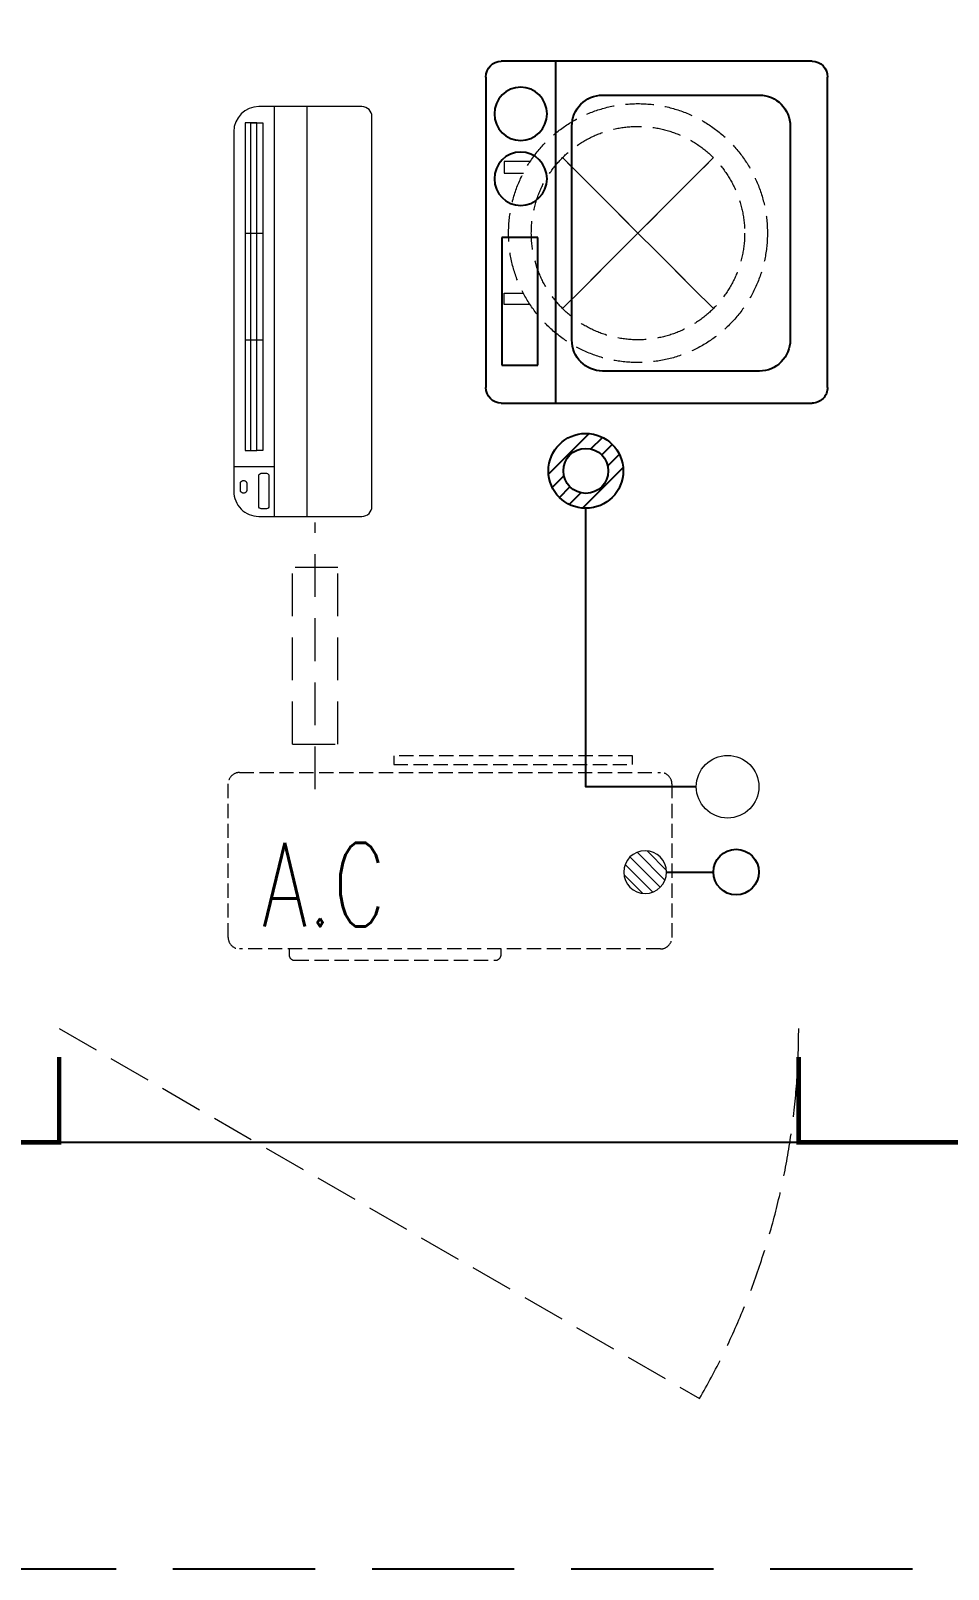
# Model space of a CAD drawing. Extents: x 5031545 to 5313844, y -886381 to -283477.
# Drawn here: x 5090514 to 5092126, y -791237 to -788533 of the extents above; entities that cross this region are included whole.
import ezdxf

# ---------------------------------------------------------------- set-up
doc = ezdxf.new("R2010")
doc.units = 0
doc.header["$LTSCALE"] = 1000
doc.header["$MEASUREMENT"] = 0
for name, pattern in [('$1$DASH', [0.35, 0.25, -0.1]), ('DASH', [0.35, 0.25, -0.1]), ('HIDDEN', [0.375, 0.25, -0.125])]:
    doc.linetypes.add(name, pattern=pattern)
doc.layers.get('0').update_dxf_attribs({"linetype": 'CONTINUOUS'})
for name, color, linetype in [('!!电气', 1, 'CONTINUOUS'), ('$RECOVER_210609100354-0', 7, 'CONTINUOUS'), ('$RECOVER_210609100354-25', 7, 'CONTINUOUS'), ('$RECOVER_210609100354-43', 7, 'CONTINUOUS'), ('LVTRY', 252, 'CONTINUOUS'), ('VPIPE-凝结', 150, 'CONTINUOUS'), ('卫生间', 6, 'CONTINUOUS'), ('看线', 185, 'CONTINUOUS')]:
    doc.layers.add(name, color=color, linetype=linetype)
for name, color, linetype, lineweight in [('EQUIP_地漏', 7, 'CONTINUOUS', 18), ('VPIPE-废水', 31, 'TG_F', 18), ('WINDOW', 146, 'CONTINUOUS', 20), ('平面-空调室内机', 176, 'CONTINUOUS', 9), ('平面-空调预留孔', 252, 'CONTINUOUS', 15)]:
    doc.layers.add(name, color=color, linetype=linetype, lineweight=lineweight)
doc.styles.add('_TCH_DIM', font='SIMPLEX', dxfattribs={"bigfont": 'GBCBIG'})
doc.styles.add('TG_LINETYPE', font='SIMPLEX', dxfattribs={"width": 0.8, "height": 3, "bigfont": 'HZTXT'})
doc.linetypes.add('TG_F', pattern='A,2,-0.3,["F",TG_LINETYPE,S=0.1,R=0,X=-0.23,Y=-0.15],0', length=2.3)

# ---------------------------------------------------------------- blocks, each defined once
blk = doc.blocks.new('RECTANG')
for p, q in [((1, 1), (0, 1)), ((0, 1), (0, 0)), ((1, 0), (1, 1)), ((0, 0), (1, 0))]:
    blk.add_line(p, q)
blk = doc.blocks.new('洗衣机')
at = {"layer": 'LVTRY'}
for p, q in [((3791567.4, 243472.1), (3791021, 243472.1)), ((3791116.5, 243472.1), (3791116.5, 242871.5)), ((3790993.7, 243444.5), (3790993.7, 242899.1)), ((3791594.6, 242899.1), (3791594.6, 243444.5)), ((3791199, 243412.7), (3791474.9, 243412.7)), ((3791145.1, 242982.5), (3791145.1, 243358)), ((3791528.8, 243358), (3791528.8, 242982.5)), ((3791474.9, 242927.8), (3791199, 242927.8)), ((3791021, 242871.5), (3791567.4, 242871.5))]:
    blk.add_line(p, q, dxfattribs=at)
at = {"layer": 'LVTRY', "extrusion": (0, 0, -1)}
for centre, major_axis, start_param, end_param in [((3791021, 243444.5), (0, 27.6), -1.570796, 0), ((3791567.4, 243444.5), (0, 27.6), 0, 1.570796), ((3791055.1, 243379.8), (0, 46.9), 3.141593, 9.424778), ((3791199, 243358), (0, 54.7), 4.712389, 6.283185), ((3791474.9, 243358), (0, 54.7), 0, 1.570796), ((3791055.1, 243265.7), (0, 46.9), 3.141593, 9.424778), ((3791199, 242982.5), (0, 54.7), 3.141593, 4.712389), ((3791474.9, 242982.5), (0, 54.7), 1.570796, 3.141593), ((3791021, 242899.1), (0, 27.6), 3.141593, 4.712389), ((3791567.4, 242899.1), (0, 27.6), 1.570796, 3.141593)]:
    blk.add_ellipse(centre, major_axis=major_axis, ratio=0.986385, start_param=start_param, end_param=end_param, dxfattribs=at)
at = {"layer": 'LVTRY', "xscale": 63.25620569481588, "yscale": 224.5369532744355, "zscale": 64.12934308941763, "rotation": 180}
blk.add_blockref('RECTANG', (3791085.2, 243162.4), dxfattribs=at)
blk = doc.blocks.new('dnfhfn')
at = {"color": 252, "linetype": '$1$DASH', "ltscale": 0.2}
for p, q in [((101.9, 462.7, 0), (121.9, 462.7, 0)), ((101.9, 417.2, 0), (101.9, 462.7, 0)), ((121.9, 462.7, 0), (121.9, 429, 0)), ((353.1, 462.7, 0), (333.1, 462.7, 0)), ((333.1, 462.7, 0), (333.1, 429, 0)), ((353.1, 417.2, 0), (353.1, 462.7, 0))]:
    blk.add_line(p, q, dxfattribs=at)
at = {"color": 252, "linetype": '$1$DASH', "ltscale": 0.2, "elevation": 0}
for points in [[(94.9, 360.1), (94.9, 360.1), (360.1, 94.9), (360.1, 94.9)], [(360.1, 360.1), (94.9, 94.9), (94.9, 94.9), (360.1, 360.1)]]:
    blk.add_lwpolyline(points, close=True, dxfattribs=at)
at = {"color": 252, "linetype": '$1$DASH', "ltscale": 0.2}
for radius in [227.5, 187.5]:
    blk.add_circle((227.5, 227.5, 0), radius, dxfattribs=at)
blk = doc.blocks.new('$TwtSys$00000543')
at = {"color": 252}
for p, q in [((-93.6, -8.5), (8.5, 93.6)), ((12.5, 55), (41.7, 84.2)), ((39.9, 39.9), (66.5, 66.5)), ((55, 12.5), (84.2, 41.7)), ((-8.5, -93.6), (93.6, 8.5)), ((-84.2, -41.7), (-55, -12.5)), ((-66.5, -66.5), (-39.9, -39.9)), ((-41.7, -84.2), (-12.5, -55))]:
    blk.add_line(p, q, dxfattribs=at)
for radius in [94, 56.4]:
    blk.add_circle((0, 0), radius, dxfattribs=at)
blk = doc.blocks.new('dongkong')
at = {"layer": '平面-空调预留孔', "color": 8, "linetype": 'HIDDEN', "ltscale": 0.3}
for p, q in [((-603796, 210899.9), (-603796, 210431.5)), ((-603836, 210821), (-603836, 210510.8)), ((-603836, 210821), (-603756, 210821)), ((-603756, 210821), (-603756, 210510.8))]:
    blk.add_line(p, q, dxfattribs=at)
blk.add_lwpolyline([(-603756, 210510.8), (-603836, 210510.8)], dxfattribs=at)
blk = doc.blocks.new('A$C001338C2')
at = {"color": 8}
for p, q in [((845, 303.6), (55, 303.6)), ((109.1, 214.8), (109.1, 303.6)), ((0, 248.6), (0, 22)), ((900, 22), (900, 248.6)), ((22, 0), (878, 0))]:
    blk.add_line(p, q, dxfattribs=at)
at = {"color": 8, "lineweight": 5}
for p, q in [((864.6, 278.7), (144.5, 278.7)), ((144.5, 278.7), (144.5, 265.8)), ((387, 278.7), (144.5, 278.7)), ((144.5, 278.7), (144.5, 252.9)), ((387, 239.9), (387, 278.7)), ((864.6, 278.7), (622, 278.7)), ((622, 278.7), (622, 239.9)), ((864.6, 252.9), (864.6, 278.7)), ((144.5, 265.8), (864.6, 265.8)), ((144.5, 239.9), (144.5, 252.9)), ((144.5, 252.9), (864.6, 252.9)), ((864.6, 239.9), (144.5, 239.9)), ((622, 239.9), (387, 239.9)), ((864.6, 265.8), (864.6, 239.9)), ((900, 214.8), (0, 214.8)), ((900, 143.2), (0, 143.2))]:
    blk.add_line(p, q, dxfattribs=at)
at = {"color": 8}
for points in [[(73.1, 275), (56.8, 275, -0.414214), (51.3, 280.5), (51.3, 283.4, -0.414214), (56.8, 288.9), (73.1, 288.9, -0.414214), (78.6, 283.4), (78.6, 280.5, -0.414214)], [(89.2, 226.4), (22.2, 226.4, -0.414214), (16.7, 231.9), (16.7, 243.1, -0.414214), (22.2, 248.6), (89.2, 248.6, -0.414214), (94.7, 243.1), (94.7, 231.9, -0.414214)]]:
    blk.add_lwpolyline(points, format="xyb", close=True, dxfattribs=at)
for centre, radius, start, end in [((55, 248.6), 55, 90, 180), ((845, 248.6), 55, 360, 90), ((22, 22), 22, 180, 270), ((878, 22), 22, 270, 360)]:
    blk.add_arc(centre, radius, start, end, dxfattribs=at)
blk = doc.blocks.new('$TwtSys$00000141')
at = {"color": 1}
for p, q in [((-47.1, 3.8), (-5, 45.9)), ((-47.1, 3.8), (-5, 45.9)), ((-43.6, -17.5), (17.5, 43.6)), ((-43.6, -17.5), (17.5, 43.6)), ((-33.2, -33.2), (33.2, 33.2)), ((-33.2, -33.2), (33.2, 33.2)), ((-16.2, -43.5), (43.8, 16.4)), ((-16.2, -43.5), (43.8, 16.4)), ((5.7, -46.1), (46.1, -5.7)), ((5.7, -46.1), (46.1, -5.7))]:
    blk.add_line(p, q, dxfattribs=at)
blk.add_circle((0, 0), 47, dxfattribs=at)
blk.add_circle((0, 0), 47, dxfattribs=at)
blk = doc.blocks.new('rtyryrtyeeretee')
at = {"layer": '平面-空调预留孔', "color": 252, "linetype": 'DASH', "ltscale": 0.1}
for p, q in [((669748.9, 343882), (669748.9, 343872)), ((670121.7, 343872), (670121.7, 343882)), ((669758.9, 343862), (670111.7, 343862))]:
    blk.add_line(p, q, dxfattribs=at)
blk.add_lwpolyline([(670352.8, 344221.1), (669933, 344221.1), (669933, 344206), (670352.8, 344206)], close=True, dxfattribs=at)
blk.add_lwpolyline([(670402, 343882), (669662, 343882, -0.414214), (669642, 343902), (669642, 344172, -0.414214), (669662, 344192), (670402, 344192, -0.414214), (670422, 344172), (670422, 343902, -0.414214)], format="xyb", close=True, dxfattribs=at)
for centre, start, end in [((669758.9, 343872), 180, 270), ((670111.7, 343872), 270, 0)]:
    blk.add_arc(centre, 10, start, end, dxfattribs=at)
at = {"layer": '平面-空调预留孔', "color": 252, "linetype": 'DASH', "ltscale": 0.1, "style": '_TCH_DIM', "width": 0.705882}
blk.add_text('A.C', height=146.88, dxfattribs=at).set_placement((669701.4, 343921.6))
blk = doc.blocks.new('BFBTCSD')
at = {"layer": '卫生间', "color": 252, "linetype": 'DASH'}
blk.add_lwpolyline([(706816.6, 673857.2), (705216.6, 673857.2), (705216.6, 672657.2), (684016.6, 672657.2), (684016.6, 673857.2), (681416.6, 673857.2), (681416.6, 683557.2), (683216.6, 683557.2), (683216.6, 684557.2), (689716.6, 684557.2), (689716.6, 689157.2), (698116.6, 689157.2), (698116.6, 684657.2), (697816.6, 684657.2), (697816.6, 683557.2), (699116.6, 683557.2), (699116.6, 684557.2), (706016.6, 684557.2), (706016.6, 683557.2), (706816.6, 683557.2)], dxfattribs=at)
blk = doc.blocks.new('A$C146474E2')
at = {"layer": '$RECOVER_210609100354-0', "color": 252, "const_width": 8}
for points in [[(14650, -100), (14650, -250), (14350, -250), (14350, -100)], [(16250, -100), (16250, -250), (15950, -250), (15950, -100)]]:
    blk.add_lwpolyline(points, dxfattribs=at)
at = {"layer": 'VPIPE-凝结', "color": 252, "ltscale": 0.1}
for points in [[(15770, 375), (15575.8, 375), (15575.8, 864.2)], [(15717.6, 225), (15800, 225)]]:
    blk.add_lwpolyline(points, dxfattribs=at)
blk.add_circle((15840, 225), 40, dxfattribs=at)
at = {"layer": 'VPIPE-废水', "color": 252}
blk.add_circle((15825, 375), 55, dxfattribs=at)
at = {"layer": 'WINDOW', "color": 252, "linetype": 'DASH', "ltscale": 0.3}
blk.add_lwpolyline([(14650, -50), (15775.8, -700, 0.131652), (15950, -50)], format="xyb", dxfattribs=at)
at = {"layer": '看线', "color": 252, "ltscale": 0.5}
blk.add_lwpolyline([(15950, -250), (14650, -250)], dxfattribs=at)
at = {"layer": '$RECOVER_210609100354-25', "color": 252}
blk.add_blockref('洗衣机', (-3775593.8, -241822.4), dxfattribs=at)
at = {"layer": '$RECOVER_210609100354-43', "color": 252, "xscale": 0.7000000000000001, "yscale": 0.7000000000000001, "zscale": 0.7000000000000001}
blk.add_blockref('$TwtSys$00000543', (15575.8, 930), dxfattribs=at)
at = {"color": 252}
for name, p in [('BFBTCSD', (-682416.6, -673657.2)), ('rtyryrtyeeretee', (-654694.9, -343792))]:
    blk.add_blockref(name, p, dxfattribs=at)
at = {"layer": 'EQUIP_地漏', "color": 252, "xscale": 0.7000000000000001, "yscale": 0.7000000000000001, "zscale": 0.7000000000000001}
blk.add_blockref('$TwtSys$00000543', (15575.8, 930), dxfattribs=at)
at = {"layer": 'EQUIP_地漏', "color": 252, "xscale": 0.8, "yscale": -0.8, "zscale": 0.8, "rotation": 180}
blk.add_blockref('$TwtSys$00000141', (15680, 225), dxfattribs=at)
at = {"layer": '平面-空调室内机', "color": 252, "ltscale": 0.3, "xscale": -1, "rotation": 180}
blk.add_blockref('dongkong', (618895.9, 211270.8), dxfattribs=at)
at = {"layer": '平面-空调预留孔', "color": 252, "xscale": 0.800000000046565, "yscale": 0.800000000046565, "zscale": 0.800000000046565, "rotation": 90.00000023343011}
blk.add_blockref('A$C001338C2', (15199.8, 850), dxfattribs=at)
at = {"layer": '平面-空调预留孔', "color": 252, "rotation": 90.00000000000001}
blk.add_blockref('dnfhfn', (15895, 1120.3, 0), dxfattribs=at)

msp = doc.modelspace()

# ---------------------------------------------------------------- block references
at = {"layer": '!!电气', "color": 2}
msp.add_blockref('A$C146474E2', (5075913.5, -790236.7), dxfattribs=at)

doc.saveas('drawing.dxf')
